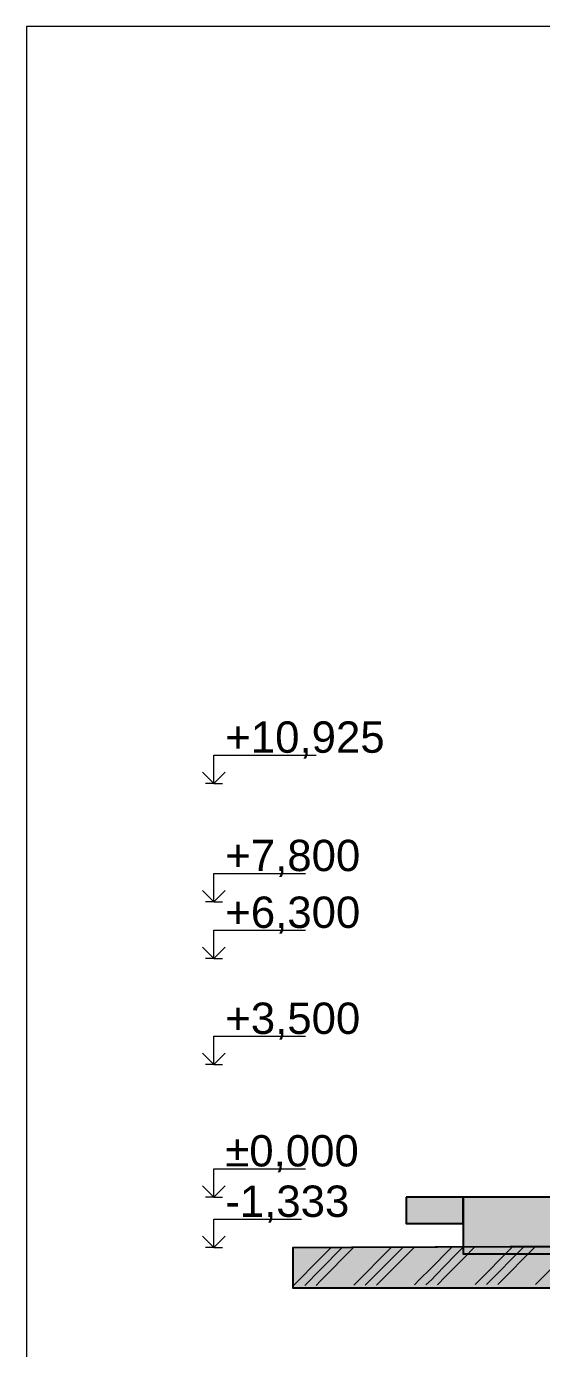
# Model space of a CAD drawing. Extents: x 8 to 21351, y 0 to 420.
# Drawn here: x 18867.7 to 18935.8, y 117.4 to 292 of the extents above; entities that cross this region are included whole.
import ezdxf

# ---------------------------------------------------------------- set-up
doc = ezdxf.new("R2010")
doc.units = 0
doc.styles.add('TEYPDFCAD_TEXT', font='arial.ttf')

msp = doc.modelspace()

# ---------------------------------------------------------------- hatches: boundary and pattern name
for points in [[(18917.89, 137.39), (18917.89, 133.89), (18925.39, 133.89), (18925.39, 137.39)], [(18917.89, 137.39), (18917.89, 133.89), (18925.39, 133.89), (18925.39, 137.39)], [(18944.31, 137.39), (18925.39, 137.39), (18925.39, 129.89), (18939.25, 129.89), (18939.25, 134.61), (18938.52, 134.24), (18938.42, 134.44)], [(18944.31, 137.39), (18925.39, 137.39), (18925.39, 129.89), (18939.25, 129.89), (18939.25, 134.61), (18938.52, 134.24), (18938.42, 134.44)]]:
    msp.add_hatch(color=7).paths.add_polyline_path(points)
at = {"true_color": 0xffffff}
msp.add_hatch(color=0, dxfattribs=at).paths.add_polyline_path([(18910.67, 130.76), (18922, 130.81), (18931.62, 130.85), (18932.53, 130.86), (18939.47, 130.87), (18941.86, 130.91), (18943.17, 130.93), (18944.46, 130.94), (18945.77, 130.96), (18946.1, 130.96), (18954.27, 131.04), (18971.59, 131.29), (18975.37, 131.29), (18983.1, 131.24), (18986.5, 131.23), (18998.38, 131.31), (19009.98, 131.38), (19025.81, 131.54), (19031.99, 131.86), (19036.32, 131.85), (19040.95, 132.93), (19037.79, 131.07), (19032.56, 129.33), (18949.99, 125.35), (18902.96, 125.35), (18902.96, 130.73)])

# ---------------------------------------------------------------- linework, layer by layer
at = {"color": 7, "lineweight": 20}
for p, q in [((19262.72, 291.98), (18867.72, 291.98)), ((18867.72, 291.98), (18867.72, 4.98))]:
    msp.add_line(p, q, dxfattribs=at)
at = {"color": 7, "lineweight": 15}
for p, q in [((18892.48, 192.02), (18892.48, 195.77)), ((18892.48, 195.77), (18905.98, 195.77)), ((18892.48, 192.02), (18890.98, 193.52)), ((18893.98, 193.52), (18892.48, 192.02)), ((18892.48, 192.02), (18891.36, 192.02)), ((18892.48, 192.02), (18893.61, 192.02)), ((18892.48, 176.39), (18892.48, 180.14)), ((18892.48, 180.14), (18904.6, 180.14)), ((18892.48, 176.39), (18890.98, 177.89)), ((18892.48, 176.39), (18891.36, 176.39)), ((18893.98, 177.89), (18892.48, 176.39)), ((18892.48, 176.39), (18893.61, 176.39)), ((18892.48, 168.89), (18892.48, 172.64)), ((18892.48, 172.64), (18904.6, 172.64)), ((18892.48, 168.89), (18890.98, 170.39)), ((18893.98, 170.39), (18892.48, 168.89)), ((18892.48, 168.89), (18891.36, 168.89)), ((18892.48, 168.89), (18893.61, 168.89)), ((18892.48, 154.89), (18892.48, 158.64)), ((18892.48, 158.64), (18904.6, 158.64)), ((18892.48, 154.89), (18890.98, 156.39)), ((18893.98, 156.39), (18892.48, 154.89)), ((18892.48, 154.89), (18891.36, 154.89)), ((18892.48, 154.89), (18893.61, 154.89)), ((18892.48, 137.39), (18892.48, 141.14)), ((18892.48, 141.14), (18904.6, 141.14)), ((18892.48, 137.39), (18890.98, 138.89)), ((18893.98, 138.89), (18892.48, 137.39)), ((18892.48, 137.39), (18891.36, 137.39)), ((18892.48, 137.39), (18893.61, 137.39)), ((18917.89, 137.39), (18925.39, 137.39)), ((18917.89, 133.89), (18917.89, 137.39)), ((18925.39, 137.39), (18940.39, 137.39)), ((18925.39, 129.89), (18925.39, 137.39)), ((18892.48, 130.73), (18892.48, 134.48)), ((18892.48, 134.48), (18904.05, 134.48)), ((18917.89, 133.89), (18925.39, 133.89)), ((18892.48, 130.73), (18890.98, 132.23)), ((18893.98, 132.23), (18892.48, 130.73)), ((18892.48, 130.73), (18891.36, 130.73)), ((18892.48, 130.73), (18893.61, 130.73)), ((18906.56, 130.74), (18902.95, 130.73)), ((18906.57, 129.35), (18902.98, 125.73)), ((18910.96, 130.76), (18906.56, 130.74)), ((18909.46, 130.76), (18906.57, 127.85)), ((18907.96, 130.75), (18906.57, 129.35)), ((18910.96, 130.76), (18906.58, 126.35)), ((18918.96, 130.8), (18910.96, 130.76)), ((18915.96, 130.78), (18910.98, 125.76)), ((18917.46, 130.79), (18912.48, 125.77)), ((18918.96, 130.8), (18913.98, 125.78)), ((18919.65, 130.8), (18918.96, 130.8)), ((18921.15, 130.79), (18919.65, 130.8)), ((18921.71, 130.81), (18921.15, 130.79)), ((18923, 130.82), (18921.71, 130.81)), ((18923, 129.86), (18921.75, 128.56)), ((18924.37, 130.82), (18923, 130.82)), ((18923.95, 130.82), (18923, 129.86)), ((18924.37, 129.73), (18923.01, 128.36)), ((18925.42, 130.83), (18924.37, 130.82)), ((18925.42, 130.8), (18924.37, 129.73)), ((18925.43, 129.3), (18924.38, 128.23)), ((18925.39, 129.89), (18939.25, 129.89)), ((18926.95, 130.83), (18925.42, 130.83)), ((18925.45, 130.83), (18925.42, 130.8)), ((18926.95, 130.83), (18925.43, 129.3)), ((18927.06, 130.83), (18926.95, 130.83)), ((18934.95, 130.87), (18927.06, 130.83)), ((18931.95, 130.86), (18927.08, 125.94)), ((18933.45, 130.86), (18928.48, 125.84)), ((18934.95, 130.87), (18929.98, 125.85)), ((18939.56, 130.89), (18934.95, 130.87)), ((18939.57, 130.5), (18934.98, 125.87)), ((18906.57, 127.85), (18904.48, 125.73)), ((18921.19, 127.99), (18919.65, 126.5)), ((18921.75, 128.56), (18921.19, 127.99)), ((18923.01, 128.36), (18921.77, 127.06)), ((18924.38, 128.23), (18923.02, 126.86)), ((18906.58, 126.35), (18905.98, 125.74)), ((18919.65, 126.5), (18918.98, 125.8)), ((18921.21, 126.49), (18920.49, 125.8)), ((18921.77, 127.06), (18921.21, 126.49)), ((18923.02, 126.86), (18922.03, 125.81)), ((18927.08, 125.94), (18926.98, 125.83))]:
    msp.add_line(p, q, dxfattribs=at)
at = {"color": 7}
for points in [[(18917.89, 137.39), (18917.89, 133.89), (18925.39, 133.89), (18925.39, 137.39)], [(18917.89, 137.39), (18917.89, 133.89), (18925.39, 133.89), (18925.39, 137.39)], [(18944.31, 137.39), (18925.39, 137.39), (18925.39, 129.89), (18939.25, 129.89), (18939.25, 134.61), (18938.52, 134.24), (18938.42, 134.44)], [(18944.31, 137.39), (18925.39, 137.39), (18925.39, 129.89), (18939.25, 129.89), (18939.25, 134.61), (18938.52, 134.24), (18938.42, 134.44)]]:
    msp.add_lwpolyline(points, close=True, dxfattribs=at)
at = {"color": 0, "true_color": 0xffffff}
msp.add_lwpolyline([(18949.99, 125.35), (18902.96, 125.35), (18902.96, 130.73), (18910.67, 130.76), (18922, 130.81), (18931.62, 130.85), (18932.53, 130.86), (18939.47, 130.87)], dxfattribs=at)

# ---------------------------------------------------------------- texts
at = {"color": 7, "style": 'TEYPDFCAD_TEXT'}
for s, p in [('+10,925', (18893.98, 196.07)), ('+7,800', (18893.98, 180.44)), ('+6,300', (18893.98, 172.94)), ('+3,500', (18893.98, 158.94)), ('±0,000', (18893.98, 141.44)), ('-1,333', (18893.98, 134.78))]:
    msp.add_text(s, height=4.138, dxfattribs=at).set_placement(p)

doc.saveas('drawing.dxf')
